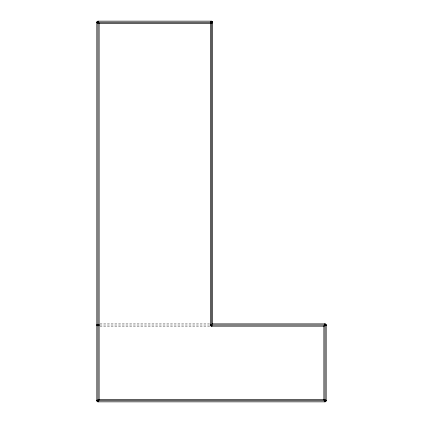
<?xml version="1.0" encoding="UTF-8"?>
<svg xmlns="http://www.w3.org/2000/svg" width="423" height="423" viewBox="0 0 423 423"><rect width="100%" height="100%" fill="white"/><g stroke="black" fill="none" stroke-linecap="round" stroke-linejoin="round"><path stroke-width="0.32" stroke-dasharray="2.12 1.59" d="M99.95 323.891L209.522 323.891M99.865 325.028L209.607 325.028M99.95 326.165L210.178 326.165"/><path stroke-width="0.63" d="M212.637 324.367L212.637 22.287L212.304 21.483L211.5 21.15L97.972 21.15L97.168 21.483L96.835 22.287L96.835 400.713L97.168 401.517L97.972 401.85L325.028 401.85L325.832 401.517L326.165 400.713L326.165 325.028L325.832 324.224L325.028 323.891L212.161 323.891M97.168 325.832L96.835 325.028L97.168 324.224M98.776 325.832L99.109 325.028L98.776 324.224M325.409 324.494L326.165 325.028L325.832 325.832L325.832 324.224L324.224 324.224L325.028 323.891L325.028 401.85L324.224 401.517L325.832 401.517L325.832 399.909L326.165 400.713L96.835 400.713L97.168 399.909L97.168 401.517L98.776 401.517L97.972 401.85L97.168 400.713L97.972 399.909L98.776 400.713L97.972 401.517L97.168 400.713M211.77 23.043L212.304 22.287L211.5 21.483L210.696 22.287L211.5 23.091L212.304 22.287M97.168 22.287L97.972 21.483L98.776 22.287L97.972 23.091L97.168 22.287L97.702 23.043M211.5 22.287L212.304 21.483L210.696 21.483L211.5 21.15L211.5 326.165L324.367 326.165M325.028 325.028L325.832 324.224M98.348 325.562L99.109 325.028L96.835 325.028M212.304 21.483L212.304 23.091L212.637 22.287L96.835 22.287L97.168 23.091L97.168 21.483L98.776 21.483L97.972 21.15L97.972 401.85M98.633 23.418L210.839 23.418M326.165 325.028L210.363 325.028L210.363 22.942M98.633 399.582L324.367 399.582M97.168 21.483L97.972 22.287M323.891 325.689L323.891 400.058M99.109 22.942L99.109 400.058M210.696 324.224L210.363 325.028L210.696 325.832L211.5 326.165L212.304 325.832L210.696 325.832L210.696 324.224M97.972 324.224L97.168 325.028L97.972 325.832L98.776 325.028L97.972 324.224M325.028 324.224L324.224 325.028L325.028 325.832L325.832 325.028L325.028 324.224M325.028 399.909L324.224 400.713L325.028 401.517L325.832 400.713L325.028 399.909"/></g></svg>
